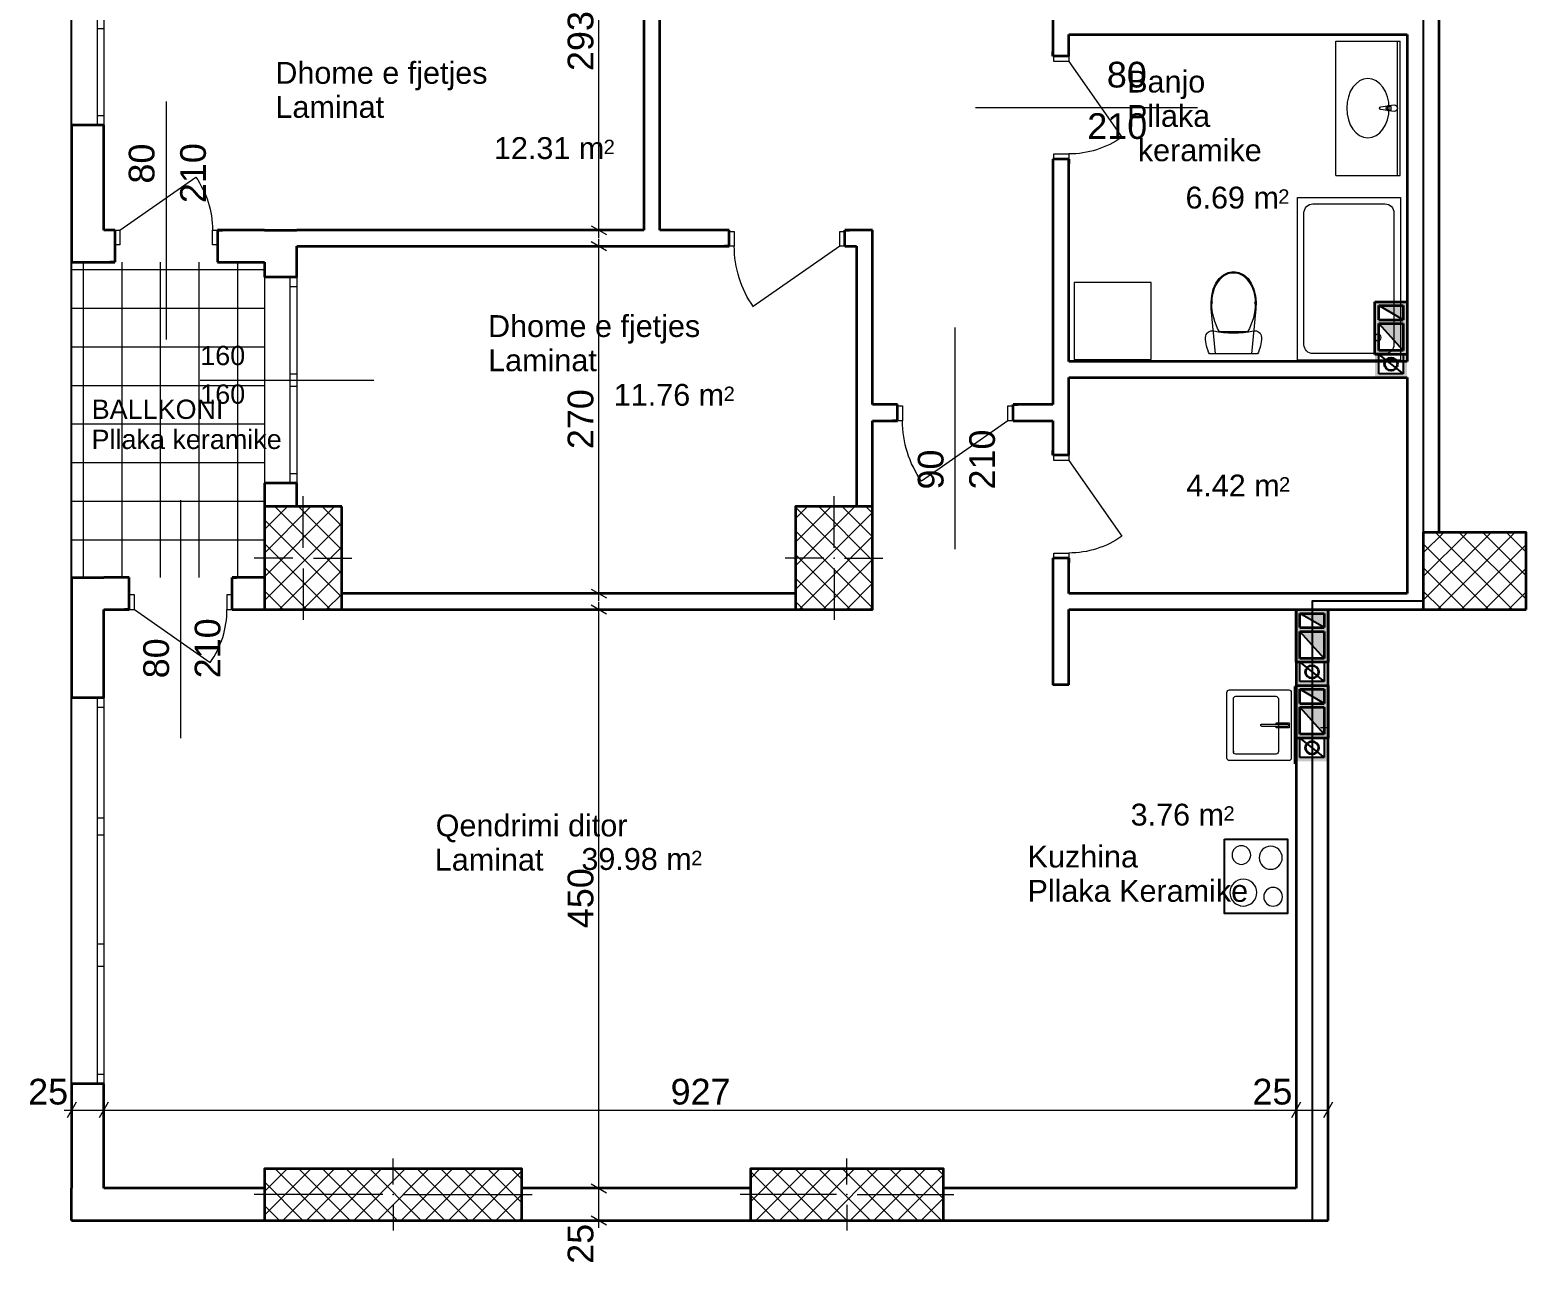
# Model space of a CAD drawing. Header units: centimetres. Extents: x 765 to 25620, y 224160 to 230516.
# Drawn here: x 7941 to 9104, y 224160 to 225118 of the extents above; entities that cross this region are included whole.
import ezdxf
from ezdxf.enums import TextEntityAlignment as Align

# ---------------------------------------------------------------- set-up
doc = ezdxf.new("R2010")
doc.units = ezdxf.units.CM
doc.header["$MEASUREMENT"] = 0
for name, color, linetype, lineweight, true_color in [('0_Pen_No__1#1_Pen_No__8', 7, 'Continuous', 35, 0xa80f02), ('0_Pen_No__8', 7, 'Continuous', 35, 0xa80f02), ('2D Drafting - General_Pen_No__8', 7, 'Continuous', 35, 0xa80f02), ('A-COLS_Pen_No__97#1_Pen_No__81', 7, 'Continuous', 20, 0x6a6a6a), ('Annotation - Text_Pen_No__8', 7, 'Continuous', 35, 0xa80f02), ('ARCHICAD Doors_Pen_No__23', 7, 'Continuous', 20, 0xff6600), ('ARCHICAD Doors_Pen_No__3', 7, 'Continuous', 18, 0xff6600), ('ARCHICAD Windows_Pen_No__23', 7, 'Continuous', 20, 0xff6600), ('ARCHICAD Windows_Pen_No__3', 7, 'Continuous', 18, 0xff6600), ('Interior - Furniture _Pen_No__81', 7, 'Continuous', 20, 0x6a6a6a)]:
    doc.layers.add(name, color=color, linetype=linetype, lineweight=lineweight, true_color=true_color)
for name, color, linetype, lineweight in [('0_Pen_No__101', 252, 'Continuous', 13), ('ARCHICAD Door Markers_Pen_No__1', 7, 'Continuous', 13), ('ARCHICAD Door Markers_Pen_No__7', 7, 'Continuous', 35), ('ARCHICAD Doors_Pen_No__27', 7, 'Continuous', 35), ('ARCHICAD Window Markers_Pen_No__1', 7, 'Continuous', 13), ('ARCHICAD Window Markers_Pen_No__7', 7, 'Continuous', 35), ('ARCHICAD Windows_Pen_No__27', 7, 'Continuous', 35), ('Structural - Bearing_Pen_No__20', 1, 'Continuous', 0), ('Structural - Bearing_Pen_No__21', 7, 'Continuous', 35), ('Structural - Bearing_Pen_No__27', 7, 'Continuous', 35)]:
    doc.layers.add(name, color=color, linetype=linetype, lineweight=lineweight)
for name, color, linetype in [('ARCHICAD Door Markers', 7, 'Continuous'), ('ARCHICAD Doors', 7, 'Continuous'), ('ARCHICAD Window Markers', 7, 'Continuous'), ('ARCHICAD Windows', 7, 'Continuous'), ('Dimensioning - General', 7, 'Continuous'), ('Structural - Bearing', 7, 'Continuous')]:
    doc.layers.add(name, color=color, linetype=linetype)
doc.styles.add('GENERATED_STYLE_1', font='arial.ttf')
pattern_1 = [(45, (6812.197, 205971.997), (-9.192388, 9.192388), []), (135, (6812.197, 205971.997), (9.192388, 9.192388), [])]

# ---------------------------------------------------------------- blocks, each defined once
blk = doc.blocks.new('Door 22_2')
at = {"layer": 'ARCHICAD Doors_Pen_No__23', "color": 30, "linetype": 'Continuous', "lineweight": 20, "true_color": 0xff6600}
for p, q in [((-410, 0), (-450, 0)), ((-450, 0), (-450, -115)), ((-410, -115), (-410, 0)), ((450, 0), (410, 0)), ((410, 0), (410, -115)), ((450, -115), (450, 0)), ((-450, -115), (-410, -115)), ((410, -115), (450, -115))]:
    blk.add_line(p, q, dxfattribs=at)
at = {"layer": 'ARCHICAD Doors_Pen_No__27', "color": 7, "linetype": 'Continuous', "lineweight": 35}
for p, q in [((-450, 0), (-487, 0)), ((-450, 0), (-487, 0)), ((-450, 0), (-450, -115)), ((-450, 0), (-450, -115)), ((450, 0), (450, -115)), ((450, 0), (450, -115)), ((450, 0), (487, 0)), ((450, 0), (487, 0)), ((-450, -115), (-450, -125)), ((-450, -115), (-450, -125)), ((450, -115), (450, -125)), ((450, -115), (450, -125)), ((-450, -125), (-487, -125)), ((-450, -125), (-487, -125)), ((450, -125), (487, -125)), ((450, -125), (487, -125))]:
    blk.add_line(p, q, dxfattribs=at)
at = {"layer": 'ARCHICAD Doors_Pen_No__3', "color": 30, "linetype": 'Continuous', "lineweight": 18, "true_color": 0xff6600}
blk.add_line((410, 0), (-262, 470), dxfattribs=at)
blk.add_arc((410, 0), 820, 145, 180, dxfattribs=at)
blk = doc.blocks.new('Door 22')
at = {"layer": 'ARCHICAD Doors_Pen_No__23', "color": 30, "linetype": 'Continuous', "lineweight": 20, "true_color": 0xff6600}
for p, q in [((-360, 0), (-400, 0)), ((-400, 0), (-400, -115)), ((-360, -115), (-360, 0)), ((400, 0), (360, 0)), ((360, 0), (360, -115)), ((400, -115), (400, 0)), ((-400, -115), (-360, -115)), ((360, -115), (400, -115))]:
    blk.add_line(p, q, dxfattribs=at)
at = {"layer": 'ARCHICAD Doors_Pen_No__27', "color": 7, "linetype": 'Continuous', "lineweight": 35}
for p, q in [((-400, 0), (-437, 0)), ((-400, 0), (-437, 0)), ((-400, 0), (-400, -115)), ((-400, 0), (-400, -115)), ((400, 0), (400, -115)), ((400, 0), (400, -115)), ((400, 0), (437, 0)), ((400, 0), (437, 0)), ((-400, -115), (-400, -125)), ((-400, -115), (-400, -125)), ((400, -115), (400, -125)), ((400, -115), (400, -125)), ((-400, -125), (-437, -125)), ((-400, -125), (-437, -125)), ((400, -125), (437, -125)), ((400, -125), (437, -125))]:
    blk.add_line(p, q, dxfattribs=at)
at = {"layer": 'ARCHICAD Doors_Pen_No__3', "color": 30, "linetype": 'Continuous', "lineweight": 18, "true_color": 0xff6600}
blk.add_line((360, 0), (-230, 413), dxfattribs=at)
blk.add_arc((360, 0), 720, 145, 180, dxfattribs=at)
blk = doc.blocks.new('D Marker 22_2')
at = {"layer": 'ARCHICAD Door Markers_Pen_No__1', "color": 7, "linetype": 'Continuous', "lineweight": 13}
blk.add_line((0, 1000), (0, -725), dxfattribs=at)
at = {"layer": 'ARCHICAD Door Markers_Pen_No__7', "color": 7, "lineweight": 35, "style": 'GENERATED_STYLE_1'}
for tag, p in [('AC_MarkerText_3', (-369, 665)), ('AC_MarkerText_2', (31, 665))]:
    blk.add_attdef(tag, text='', height=200, rotation=270, dxfattribs=at).set_placement(p, align=Align.BOTTOM_LEFT)
blk = doc.blocks.new('Triple Window 22')
at = {"layer": 'ARCHICAD Windows_Pen_No__23', "color": 30, "linetype": 'Continuous', "lineweight": 20, "true_color": 0xff6600}
for p, q in [((-1500, 0), (-1425, 0)), ((-1425, 0), (-1425, -50)), ((-568, -50), (-568, 0)), ((-568, 0), (-500, 0)), ((-500, 0), (-432, 0)), ((-432, 0), (-432, -50)), ((412.5, -50), (412.5, 0)), ((412.5, 0), (500, 0)), ((500, 0), (587.5, 0)), ((587.5, 0), (587.5, -50)), ((1425, -50), (1425, 0)), ((1425, 0), (1500, 0)), ((-1425, -50), (-1500, -50)), ((-500, -50), (-568, -50)), ((-432, -50), (-500, -50)), ((500, -50), (412.5, -50)), ((587.5, -50), (500, -50)), ((1500, -50), (1425, -50))]:
    blk.add_line(p, q, dxfattribs=at)
at = {"layer": 'ARCHICAD Windows_Pen_No__27', "color": 7, "linetype": 'Continuous', "lineweight": 35}
for p, q in [((-1500, 0), (-1500, -50)), ((-1500, 0), (-1500, -50)), ((1500, 0), (1500, -50)), ((1500, 0), (1500, -50)), ((-1500, -50), (-1500, -250)), ((1500, -50), (1500, -250))]:
    blk.add_line(p, q, dxfattribs=at)
at = {"layer": 'ARCHICAD Windows_Pen_No__3', "color": 30, "linetype": 'Continuous', "lineweight": 18, "true_color": 0xff6600}
for p, q in [((-1500, 0), (1500, 0)), ((-1425, 0), (-568, 0)), ((-432, 0), (412.5, 0)), ((587.5, 0), (1425, 0)), ((-568, -50), (-1425, -50)), ((412.5, -50), (-432, -50)), ((1425, -50), (587.5, -50)), ((-1500, -250), (1500, -250))]:
    blk.add_line(p, q, dxfattribs=at)
blk = doc.blocks.new('Double Sash Window 22_2')
at = {"layer": 'ARCHICAD Windows_Pen_No__23', "color": 30, "linetype": 'Continuous', "lineweight": 20, "true_color": 0xff6600}
for p, q in [((-800, 0), (-725, 0)), ((-725, 0), (-725, -50)), ((-50, -50), (-50, 0)), ((-50, 0), (0, 0)), ((0, 0), (50, 0)), ((50, 0), (50, -50)), ((725, -50), (725, 0)), ((725, 0), (800, 0)), ((-725, -50), (-800, -50)), ((0, -50), (-50, -50)), ((50, -50), (0, -50)), ((800, -50), (725, -50))]:
    blk.add_line(p, q, dxfattribs=at)
at = {"layer": 'ARCHICAD Windows_Pen_No__27', "color": 7, "linetype": 'Continuous', "lineweight": 35}
for p, q in [((-800, 0), (-800, -50)), ((-800, 0), (-800, -50)), ((800, 0), (800, -50)), ((800, 0), (800, -50)), ((-800, -50), (-800, -250)), ((800, -50), (800, -250))]:
    blk.add_line(p, q, dxfattribs=at)
at = {"layer": 'ARCHICAD Windows_Pen_No__3', "color": 30, "linetype": 'Continuous', "lineweight": 18, "true_color": 0xff6600}
for p, q in [((-800, 0), (800, 0)), ((-725, 0), (-50, 0)), ((50, 0), (725, 0)), ((-50, -50), (-725, -50)), ((725, -50), (50, -50)), ((-800, -250), (800, -250))]:
    blk.add_line(p, q, dxfattribs=at)
blk = doc.blocks.new('W Marker 22_2')
at = {"layer": 'ARCHICAD Window Markers_Pen_No__1', "color": 7, "linetype": 'Continuous', "lineweight": 13}
blk.add_line((0, 500), (0, -850), dxfattribs=at)
at = {"layer": 'ARCHICAD Window Markers_Pen_No__7', "color": 7, "lineweight": 35, "style": 'GENERATED_STYLE_1'}
for tag, p in [('AC_MarkerText_3', (276, 207)), ('iShowSillTo', (-24, 207))]:
    blk.add_attdef(tag, text='', height=150, rotation=90, dxfattribs=at).set_placement(p, align=Align.BOTTOM_LEFT)
blk = doc.blocks.new('Door 22_5')
at = {"layer": 'ARCHICAD Doors_Pen_No__23', "color": 30, "linetype": 'Continuous', "lineweight": 20, "true_color": 0xff6600}
for p, q in [((-360, 0), (-400, 0)), ((-400, 0), (-400, -115)), ((-360, -115), (-360, 0)), ((400, 0), (360, 0)), ((360, 0), (360, -115)), ((400, -115), (400, 0)), ((-400, -115), (-360, -115)), ((360, -115), (400, -115))]:
    blk.add_line(p, q, dxfattribs=at)
at = {"layer": 'ARCHICAD Doors_Pen_No__27', "color": 7, "linetype": 'Continuous', "lineweight": 35}
for p, q in [((-400, 0), (-437, 0)), ((-400, 0), (-437, 0)), ((-400, 0), (-400, -115)), ((-400, 0), (-400, -115)), ((400, 0), (400, -115)), ((400, 0), (400, -115)), ((400, 0), (437, 0)), ((400, 0), (437, 0)), ((-400, -115), (-400, -250)), ((-400, -115), (-400, -250)), ((400, -115), (400, -250)), ((400, -115), (400, -250)), ((-400, -250), (-437, -250)), ((-400, -250), (-437, -250)), ((400, -250), (437, -250)), ((400, -250), (437, -250))]:
    blk.add_line(p, q, dxfattribs=at)
at = {"layer": 'ARCHICAD Doors_Pen_No__3', "color": 30, "linetype": 'Continuous', "lineweight": 18, "true_color": 0xff6600}
blk.add_line((360, 0), (-230, 413), dxfattribs=at)
blk.add_arc((360, 0), 720, 145, 180, dxfattribs=at)
blk = doc.blocks.new('D Marker 22')
at = {"layer": 'ARCHICAD Door Markers_Pen_No__1', "color": 7, "linetype": 'Continuous', "lineweight": 13}
blk.add_line((0, -1250), (0, 600), dxfattribs=at)
at = {"layer": 'ARCHICAD Door Markers_Pen_No__7', "color": 7, "lineweight": 35, "style": 'GENERATED_STYLE_1'}
for tag, p in [('AC_MarkerText_3', (-369, -329)), ('A', (31, -329))]:
    blk.add_attdef(tag, text='', height=200, rotation=270, dxfattribs=at).set_placement(p, align=Align.BOTTOM_LEFT)
blk = doc.blocks.new('D Marker 22_4')
at = {"layer": 'ARCHICAD Door Markers_Pen_No__1', "color": 7, "linetype": 'Continuous', "lineweight": 13}
blk.add_line((0, 1000), (0, -850), dxfattribs=at)
at = {"layer": 'ARCHICAD Door Markers_Pen_No__7', "color": 7, "lineweight": 35, "style": 'GENERATED_STYLE_1'}
for tag, p in [('AC_MarkerText_3', (-369, 665)), ('A', (31, 665))]:
    blk.add_attdef(tag, text='', height=200, rotation=270, dxfattribs=at).set_placement(p, align=Align.BOTTOM_LEFT)

msp = doc.modelspace()

# ---------------------------------------------------------------- hatches: boundary and pattern name
at = {"layer": 'A-COLS_Pen_No__97#1_Pen_No__81', "linetype": 'Continuous', "lineweight": 20, "true_color": 0x6a6a6a}
h = msp.add_hatch(color=251, dxfattribs=at)
h.paths.add_polyline_path([(8986.5, 224907), (8986.5, 224866), (9011.5, 224866), (9011.5, 224907)])
h.paths.add_polyline_path([(8989.5, 224893), (8989.5, 224904), (9008.5, 224904), (9008.5, 224893)], flags=0)
h.paths.add_polyline_path([(8989.5, 224890), (9008.5, 224890), (9008.5, 224869), (8989.5, 224869)], flags=0)
for points in [[(9008.5, 224893), (9008.5, 224904), (8989.5, 224904)], [(8989.5, 224890), (9008.5, 224890), (9008.5, 224869)], [(8947.1, 224653.7), (8947.1, 224664.7), (8928.1, 224664.7)], [(8928.1, 224650.7), (8947.1, 224650.7), (8947.1, 224629.7)], [(8947.1, 224594.7), (8947.1, 224605.7), (8928.1, 224605.7)], [(8928.1, 224591.7), (8947.1, 224591.7), (8947.1, 224570.7)]]:
    msp.add_hatch(color=251, dxfattribs=at).paths.add_polyline_path(points)
h = msp.add_hatch(color=251, dxfattribs=at)
h.paths.add_polyline_path([(8986.5, 224869), (9011.5, 224869), (9011.5, 224848), (8986.5, 224848)])
h.paths.add_polyline_path([(8989.5, 224866), (8989.5, 224851), (9008.5, 224851), (9008.5, 224866)], flags=0)
h = msp.add_hatch(color=251, dxfattribs=at)
h.paths.add_polyline_path([(8925.1, 224667.7), (8925.1, 224626.7), (8950.1, 224626.7), (8950.1, 224667.7)])
h.paths.add_polyline_path([(8928.1, 224653.7), (8928.1, 224664.7), (8947.1, 224664.7), (8947.1, 224653.7)], flags=0)
h.paths.add_polyline_path([(8928.1, 224650.7), (8947.1, 224650.7), (8947.1, 224629.7), (8928.1, 224629.7)], flags=0)
h = msp.add_hatch(color=251, dxfattribs=at)
h.paths.add_polyline_path([(8925.1, 224629.7), (8950.1, 224629.7), (8950.1, 224608.7), (8925.1, 224608.7)])
h.paths.add_polyline_path([(8928.1, 224626.7), (8928.1, 224611.7), (8947.1, 224611.7), (8947.1, 224626.7)], flags=0)
h = msp.add_hatch(color=251, dxfattribs=at)
h.paths.add_polyline_path([(8925.1, 224608.7), (8925.1, 224567.7), (8950.1, 224567.7), (8950.1, 224608.7)])
h.paths.add_polyline_path([(8928.1, 224594.7), (8928.1, 224605.7), (8947.1, 224605.7), (8947.1, 224594.7)], flags=0)
h.paths.add_polyline_path([(8928.1, 224591.7), (8947.1, 224591.7), (8947.1, 224570.7), (8928.1, 224570.7)], flags=0)
h = msp.add_hatch(color=251, dxfattribs=at)
h.paths.add_polyline_path([(8925.1, 224570.7), (8950.1, 224570.7), (8950.1, 224549.7), (8925.1, 224549.7)])
h.paths.add_polyline_path([(8928.1, 224567.7), (8928.1, 224552.7), (8947.1, 224552.7), (8947.1, 224567.7)], flags=0)
at = {"layer": 'Structural - Bearing', "linetype": 'Continuous', "lineweight": 0, "true_color": 0x000000}
h = msp.add_hatch(dxfattribs=at)
h.set_pattern_fill('CONCRETE_BLOCK', color=18, scale=0.1, style=0, pattern_type=2)
h.set_pattern_definition(pattern_1)
h.paths.add_polyline_path([(8183, 224747.7), (8123, 224747.7), (8123, 224667.7), (8183, 224667.7)])
h = msp.add_hatch(dxfattribs=at)
h.set_pattern_fill('CONCRETE_BLOCK', color=18, scale=0.1, style=0, pattern_type=2)
h.set_pattern_definition(pattern_1)
h.paths.add_polyline_path([(8595.9, 224747.7), (8535.9, 224747.7), (8535.9, 224667.7), (8595.9, 224667.7)])
h = msp.add_hatch(dxfattribs=at)
h.set_pattern_fill('CONCRETE_BLOCK', color=18, scale=0.1, style=0, pattern_type=2)
h.set_pattern_definition(pattern_1)
h.paths.add_polyline_path([(9104, 224667.7), (9104, 224727.7), (9024, 224727.7), (9024, 224667.7)])
h = msp.add_hatch(dxfattribs=at)
h.set_pattern_fill('CONCRETE_BLOCK', color=18, scale=0.1, style=0, pattern_type=2)
h.set_pattern_definition(pattern_1)
h.paths.add_polyline_path([(8323, 224192.7), (8323, 224232.7), (8123, 224232.7), (8123, 224192.7)])
h = msp.add_hatch(dxfattribs=at)
h.set_pattern_fill('CONCRETE_BLOCK', color=18, scale=0.1, style=0, pattern_type=2)
h.set_pattern_definition(pattern_1)
h.paths.add_polyline_path([(8650.9, 224192.7), (8650.9, 224232.7), (8500.9, 224232.7), (8500.9, 224192.7)])

# ---------------------------------------------------------------- linework, layer by layer
at = {"color": 0}
for p, q in [((8989.5, 224904), (8989.5, 224893)), ((9008.5, 224893), (8989.5, 224904)), ((8989.5, 224893), (9008.5, 224893)), ((8989.5, 224890), (8989.5, 224869)), ((9008.5, 224869), (8989.5, 224890)), ((8989.5, 224869), (9008.5, 224869)), ((8989.5, 224866), (9008.5, 224866)), ((8989.5, 224851), (8989.5, 224866)), ((8989.5, 224866), (9008.5, 224851)), ((8989.5, 224851), (8989.5, 224866)), ((9008.5, 224866), (9008.5, 224851)), ((9008.5, 224851), (8989.5, 224851)), ((9008.5, 224851), (8989.5, 224851)), ((8928.1, 224664.7), (8928.1, 224653.7)), ((8947.1, 224653.7), (8928.1, 224664.7)), ((8928.1, 224653.7), (8947.1, 224653.7)), ((8928.1, 224650.7), (8928.1, 224629.7)), ((8947.1, 224629.7), (8928.1, 224650.7)), ((8928.1, 224629.7), (8947.1, 224629.7)), ((8928.1, 224626.7), (8947.1, 224626.7)), ((8928.1, 224611.7), (8928.1, 224626.7)), ((8928.1, 224626.7), (8947.1, 224611.7)), ((8928.1, 224611.7), (8928.1, 224626.7)), ((8947.1, 224626.7), (8947.1, 224611.7)), ((8947.1, 224611.7), (8928.1, 224611.7)), ((8947.1, 224611.7), (8928.1, 224611.7)), ((8928.1, 224605.7), (8928.1, 224594.7)), ((8947.1, 224594.7), (8928.1, 224605.7)), ((8928.1, 224594.7), (8947.1, 224594.7)), ((8928.1, 224591.7), (8928.1, 224570.7)), ((8947.1, 224570.7), (8928.1, 224591.7)), ((8928.1, 224570.7), (8947.1, 224570.7)), ((8928.1, 224567.7), (8947.1, 224567.7)), ((8928.1, 224552.7), (8928.1, 224567.7)), ((8928.1, 224567.7), (8947.1, 224552.7)), ((8928.1, 224552.7), (8928.1, 224567.7)), ((8947.1, 224567.7), (8947.1, 224552.7)), ((8947.1, 224552.7), (8928.1, 224552.7)), ((8947.1, 224552.7), (8928.1, 224552.7))]:
    msp.add_line(p, q, dxfattribs=at)
msp.add_lwpolyline([(7973, 224192.7), (7973, 225599.2), (7973, 225586.7), (8818.4, 225586.7), (8843.4, 225586.7), (8843.4, 225139.9), (9011.5, 225139.9), (9024, 225139.9), (9024, 224680.2), (9024, 224674.2), (8950.1, 224674.2), (8937.6, 224674.2), (8937.6, 224192.7), (7973, 224192.7)], dxfattribs=at)
msp.add_lwpolyline([(8869.4, 224489.2), (8918.4, 224489.2), (8918.4, 224431.2), (8869.4, 224431.2)], close=True, dxfattribs=at)
at = {"layer": '0_Pen_No__1#1_Pen_No__8', "color": 14, "linetype": 'Continuous', "lineweight": 35, "true_color": 0xa80f02}
for p, q in [((8986.5, 224866), (8986.5, 224907)), ((8986.5, 224907), (9011.5, 224907)), ((9011.5, 224907), (9011.5, 224866)), ((8989.5, 224904), (9008.5, 224904)), ((8989.5, 224893), (8989.5, 224904)), ((9008.5, 224904), (9008.5, 224893)), ((8989.5, 224893), (9008.5, 224893)), ((8989.5, 224890), (9008.5, 224890)), ((8989.5, 224869), (8989.5, 224890)), ((9008.5, 224890), (9008.5, 224869)), ((9011.5, 224866), (8986.5, 224866)), ((9008.5, 224869), (8989.5, 224869)), ((8925.1, 224626.7), (8925.1, 224667.7)), ((8925.1, 224667.7), (8950.1, 224667.7)), ((8928.1, 224664.7), (8947.1, 224664.7)), ((8928.1, 224653.7), (8928.1, 224664.7)), ((8947.1, 224664.7), (8947.1, 224653.7)), ((8950.1, 224667.7), (8950.1, 224626.7)), ((8928.1, 224653.7), (8947.1, 224653.7)), ((8928.1, 224650.7), (8947.1, 224650.7)), ((8928.1, 224629.7), (8928.1, 224650.7)), ((8947.1, 224650.7), (8947.1, 224629.7)), ((8947.1, 224629.7), (8928.1, 224629.7)), ((8950.1, 224626.7), (8925.1, 224626.7)), ((8925.1, 224567.7), (8925.1, 224608.7)), ((8925.1, 224608.7), (8950.1, 224608.7)), ((8928.1, 224605.7), (8947.1, 224605.7)), ((8928.1, 224594.7), (8928.1, 224605.7)), ((8947.1, 224605.7), (8947.1, 224594.7)), ((8950.1, 224608.7), (8950.1, 224567.7)), ((8928.1, 224594.7), (8947.1, 224594.7)), ((8928.1, 224591.7), (8947.1, 224591.7)), ((8928.1, 224570.7), (8928.1, 224591.7)), ((8947.1, 224591.7), (8947.1, 224570.7)), ((8947.1, 224570.7), (8928.1, 224570.7)), ((8950.1, 224567.7), (8925.1, 224567.7))]:
    msp.add_line(p, q, dxfattribs=at)
at = {"layer": '0_Pen_No__101', "color": 252, "linetype": 'Continuous', "lineweight": 13}
for p, q in [((7973, 224932), (8122.7, 224932)), ((7982.2, 224692.7), (7982.2, 224937.7)), ((8012.2, 224692.7), (8012.2, 224937.7)), ((8042.2, 224692.7), (8042.2, 224937.7)), ((8072.2, 224692.7), (8072.2, 224937.7)), ((8102.2, 224692.7), (8102.2, 224937.7)), ((7973, 224902), (8122.7, 224902)), ((7973, 224872), (8122.7, 224872)), ((7973, 224842), (8122.7, 224842)), ((7973, 224812), (8122.7, 224812)), ((7973, 224782), (8122.7, 224782)), ((7973, 224752), (8122.7, 224752)), ((7973, 224722), (8122.7, 224722))]:
    msp.add_line(p, q, dxfattribs=at)
at = {"layer": '2D Drafting - General_Pen_No__8', "color": 14, "linetype": 'Continuous', "lineweight": 35, "true_color": 0xa80f02}
for centre in [(8999, 224858.5), (8937.6, 224619.2), (8937.6, 224560.2)]:
    msp.add_circle(centre, 5, dxfattribs=at)
at = {"layer": 'Dimensioning - General', "color": 7, "linetype": 'Continuous', "lineweight": 13}
for p, q in [((8383, 224962.7), (8383, 225255.7)), ((8377, 224966.1), (8389, 224959.2)), ((8392, 224962.7), (8374, 224962.7)), ((8389, 224946.7), (8377, 224953.6)), ((8383, 224956.8), (8383, 224962.7)), ((8383, 224950.2), (8383, 224956)), ((8392, 224950.2), (8374, 224950.2)), ((8383, 224680.2), (8383, 224950.2)), ((8392, 224680.2), (8374, 224680.2)), ((8377, 224683.6), (8389, 224676.7)), ((8383, 224674.3), (8383, 224680.2)), ((8392, 224667.7), (8374, 224667.7)), ((8389, 224664.2), (8377, 224671.1)), ((8383, 224667.7), (8383, 224673.5)), ((8383, 224217.7), (8383, 224667.7)), ((8950.1, 224566.9), (8950.1, 224584.9)), ((8944.2, 224575.9), (8950.1, 224575.9)), ((7967.1, 224278.5), (7973, 224278.5)), ((7976.4, 224284.5), (7969.5, 224272.5)), ((7973, 224269.5), (7973, 224287.5)), ((7973, 224278.5), (7998, 224278.5)), ((8001.4, 224284.5), (7994.5, 224272.5)), ((8001.4, 224284.5), (7994.5, 224272.5)), ((7998, 224269.5), (7998, 224287.5)), ((7998, 224269.5), (7998, 224287.5)), ((7998, 224278.5), (8925.1, 224278.5)), ((8928.5, 224284.5), (8921.6, 224272.5)), ((8928.5, 224284.5), (8921.6, 224272.5)), ((8925.1, 224269.5), (8925.1, 224287.5)), ((8925.1, 224269.5), (8925.1, 224287.5)), ((8925.1, 224278.5), (8950.1, 224278.5)), ((8953.5, 224284.5), (8946.6, 224272.5)), ((8953.5, 224284.5), (8946.6, 224272.5)), ((8950.1, 224269.5), (8950.1, 224287.5)), ((8950.1, 224269.5), (8950.1, 224287.5)), ((8377, 224221.2), (8389, 224214.2)), ((8377, 224221.2), (8389, 224214.2)), ((8392, 224217.7), (8374, 224217.7)), ((8392, 224217.7), (8374, 224217.7)), ((8383, 224192.7), (8383, 224217.7)), ((8392, 224192.7), (8374, 224192.7)), ((8377, 224196.2), (8389, 224189.2)), ((8383, 224186.8), (8383, 224192.7))]:
    msp.add_line(p, q, dxfattribs=at)
at = {"layer": 'Interior - Furniture _Pen_No__81', "color": 251, "linetype": 'Continuous', "lineweight": 20, "true_color": 0x6a6a6a}
for p, q in [((8956, 225005.3), (8956, 225109.6)), ((8956, 225109.6), (9006, 225109.6)), ((9004, 225005.3), (9004, 225109.6)), ((9006, 225005.3), (9006, 225109.6)), ((8991, 225058.6), (8996.3, 225059.3)), ((8997.3, 225059.6), (9001.5, 225060)), ((8999, 225058.8), (8997.5, 225058.8)), ((8999, 225056.1), (8999, 225058.8)), ((8996.3, 225055.7), (8991, 225056.4)), ((9001.5, 225055), (8997.3, 225055.4)), ((8997.5, 225056.1), (8999, 225056.1)), ((8956, 225005.3), (9006, 225005.3)), ((8926.3, 224861.7), (8926.3, 224988.1)), ((8926.3, 224988.1), (9006.3, 224988.1)), ((9006.3, 224988.1), (9006.3, 224861.7)), ((8938.3, 224983.1), (8994.3, 224983.1)), ((8931.3, 224873.7), (8931.3, 224976.1)), ((9001.3, 224976.1), (9001.3, 224873.7)), ((8868.6, 224928), (8872.4, 224929.8)), ((8872.4, 224929.8), (8876.5, 224930.4)), ((8876.5, 224930.4), (8880.6, 224929.8)), ((8880.6, 224929.8), (8884.5, 224928)), ((8812.5, 224922), (8752.5, 224922)), ((8752.5, 224922), (8752.5, 224862)), ((8812.5, 224862), (8812.5, 224922)), ((8860.8, 224916.7), (8862.7, 224921.4)), ((8862.7, 224921.4), (8865.3, 224925.1)), ((8865.3, 224925.1), (8868.6, 224928)), ((8876.5, 224929.5), (8876.5, 224929.5)), ((8884.5, 224928), (8887.8, 224925.1)), ((8884.6, 224926.9), (8884.6, 224926.9)), ((8887.8, 224925.1), (8890.3, 224921.4)), ((8890.3, 224921.4), (8892.2, 224916.7)), ((8859, 224906.6), (8859.6, 224911.7)), ((8859.2, 224901.4), (8859, 224906.6)), ((8859.6, 224911.7), (8860.8, 224916.7)), ((8892.2, 224916.7), (8893.5, 224911.7)), ((8893.5, 224911.7), (8894, 224906.6)), ((8894, 224906.6), (8893.9, 224901.4)), ((8862.4, 224866.4), (8859.2, 224901.4)), ((8893.9, 224901.4), (8890.6, 224866.4)), ((8855.9, 224882.5), (8856.7, 224883.3)), ((8856.7, 224883.3), (8857.7, 224883.9)), ((8857.7, 224883.9), (8858.8, 224884.4)), ((8858.8, 224884.4), (8859.9, 224884.5)), ((8859.9, 224884.5), (8861.1, 224884.4)), ((8861.1, 224884.4), (8864.9, 224883.7)), ((8864.9, 224883.7), (8868.8, 224883.2)), ((8876.5, 224883.7), (8865.6, 224883.7)), ((8868.8, 224883.2), (8872.6, 224882.9)), ((8887.4, 224883.7), (8876.5, 224883.7)), ((8880.4, 224882.9), (8884.3, 224883.2)), ((8884.3, 224883.2), (8888.1, 224883.7)), ((8888.1, 224883.7), (8892, 224884.4)), ((8892, 224884.4), (8893.1, 224884.5)), ((8893.1, 224884.5), (8894.3, 224884.4)), ((8894.3, 224884.4), (8895.4, 224883.9)), ((8895.4, 224883.9), (8896.3, 224883.3)), ((8896.3, 224883.3), (8897.2, 224882.5)), ((8854.8, 224879.3), (8854.9, 224880.4)), ((8854.8, 224877.6), (8854.8, 224879.3)), ((8855, 224875.9), (8854.8, 224877.6)), ((8854.9, 224880.4), (8855.3, 224881.5)), ((8855.2, 224874.3), (8855, 224875.9)), ((8855.6, 224872.6), (8855.2, 224874.3)), ((8855.3, 224881.5), (8855.9, 224882.5)), ((8856, 224871), (8855.6, 224872.6)), ((8872.6, 224882.9), (8876.5, 224882.8)), ((8876.5, 224882.8), (8880.4, 224882.9)), ((8897.5, 224872.6), (8897.1, 224871)), ((8897.2, 224882.5), (8897.8, 224881.5)), ((8897.8, 224874.3), (8897.5, 224872.6)), ((8897.8, 224881.5), (8898.1, 224880.4)), ((8898.1, 224875.9), (8897.8, 224874.3)), ((8898.1, 224880.4), (8898.3, 224879.3)), ((8898.2, 224877.6), (8898.1, 224875.9)), ((8898.3, 224879.3), (8898.2, 224877.6)), ((8752.5, 224862), (8812.5, 224862)), ((8856.5, 224869.5), (8856, 224871)), ((8857.1, 224867.9), (8856.5, 224869.5)), ((8857.8, 224866.4), (8857.1, 224867.9)), ((8895.2, 224866.4), (8857.8, 224866.4)), ((8890.6, 224866.4), (8862.4, 224866.4)), ((8895.9, 224867.9), (8895.2, 224866.4)), ((8896.5, 224869.5), (8895.9, 224867.9)), ((8897.1, 224871), (8896.5, 224869.5)), ((9006.3, 224861.7), (8926.3, 224861.7)), ((8994.3, 224866.7), (8938.3, 224866.7)), ((8812.4, 224667.7), (8752.4, 224667.7)), ((8923.9, 224667.7), (8812.4, 224667.7)), ((8873.4, 224605.2), (8919.4, 224605.2)), ((8923.9, 224547.7), (8923.9, 224607.7)), ((8871.4, 224552.2), (8871.4, 224603.2)), ((8876.4, 224557.2), (8876.4, 224598.2)), ((8878.4, 224600.2), (8909.4, 224600.2)), ((8911.4, 224598.2), (8911.4, 224557.2)), ((8921.4, 224603.2), (8921.4, 224552.2)), ((8898.6, 224578.6), (8918.4, 224578.6)), ((8918.4, 224576.8), (8898.6, 224576.8)), ((8909.7, 224579.6), (8913.2, 224579.6)), ((8909.7, 224578.6), (8909.7, 224579.6)), ((8913.2, 224578.6), (8909.7, 224578.6)), ((8909.7, 224575.7), (8909.7, 224576.8)), ((8909.7, 224576.8), (8913.2, 224576.8)), ((8913.2, 224575.7), (8909.7, 224575.7)), ((8913.2, 224579.6), (8913.2, 224578.6)), ((8913.2, 224576.8), (8913.2, 224575.7)), ((8913.3, 224578.6), (8913.3, 224579.7)), ((8913.3, 224579.7), (8919.8, 224579.7)), ((8918.4, 224578.6), (8913.3, 224578.6)), ((8913.3, 224575.7), (8913.3, 224576.8)), ((8913.3, 224576.8), (8918.4, 224576.8)), ((8919.8, 224575.7), (8913.3, 224575.7)), ((8919.8, 224579.7), (8919.8, 224575.7)), ((8919.4, 224550.2), (8873.4, 224550.2)), ((8909.4, 224555.2), (8878.4, 224555.2))]:
    msp.add_line(p, q, dxfattribs=at)
at = {"layer": 'Interior - Furniture _Pen_No__81', "color": 251, "linetype": 'Continuous', "lineweight": 20, "true_color": 0x6a6a6a, "extrusion": (0, 0, -1)}
msp.add_ellipse((8981, 225057.5), major_axis=(0, 23), ratio=0.717391, dxfattribs=at)
for centre, major_axis, ratio, start_param, end_param in [((8991.1, 225057.5), (0.791, 0.791), 1, 2.480792, 5.373189), ((8997.4, 225057.5), (-1.49, 1.49), 1, 4.498953, 6.496621), ((8997.5, 225057.5), (-0.962, 0.962), 1, 3.926991, 7.068583), ((8997.4, 225057.5), (1.49, 1.49), 1, -1.35736, -0.875625), ((9001.5, 225057.5), (1.77, 1.77), 1, -0.785398, 2.356194), ((8997.4, 225057.5), (-1.49, 1.49), 1, 4.017217, 4.498953), ((8938.3, 224976.1), (4.95, 4.95), 1, 3.926991, 5.497787), ((8994.3, 224976.1), (-4.95, 4.95), 1, 0.785398, 2.356194), ((8885.5, 224907.6), (0, 25.7), 0.999377, 4.656658, 5.557246), ((8876.6, 224915.7), (0, 13.9), 0.999377, -0.632505, -0.005861), ((8876.4, 224915.7), (0, 13.9), 0.999377, 0.005861, 0.632505), ((8867.6, 224907.6), (0, 25.7), 0.999377, 0.725939, 1.626528), ((8902.3, 224905.2), (0, 42.6), 0.999377, 4.182984, 4.736005), ((8850.7, 224905.2), (0, 42.6), 0.999377, 1.547181, 2.100201), ((8938.3, 224873.7), (-4.95, 4.95), 1, 3.926991, 5.497787), ((8988.8, 224879.2), (1.77, 1.77), 1, -0.785398, 5.497787), ((8994.3, 224873.7), (4.95, 4.95), 1, 0.785398, 2.356194), ((8873.4, 224603.2), (1.41, 1.41), 1, 3.926991, 5.497787), ((8919.4, 224603.2), (-1.41, 1.41), 1, 0.785398, 2.356194), ((8878.4, 224598.2), (1.41, 1.41), 1, 3.926991, 5.497787), ((8909.4, 224598.2), (-1.41, 1.41), 1, 0.785398, 2.356194), ((8898.6, 224577.7), (0.636, 0.636), 1, 2.358764, 5.500357), ((8918.4, 224577.7), (0.636, 0.636), 1, -0.785398, 2.356194), ((8918.4, 224577.7), (0.636, 0.636), 1, -0.785398, 2.356194), ((8873.4, 224552.2), (-1.41, 1.41), 1, 3.926991, 5.497787), ((8878.4, 224557.2), (-1.41, 1.41), 1, 3.926991, 5.497787), ((8909.4, 224557.2), (1.41, 1.41), 1, 0.785398, 2.356194), ((8919.4, 224552.2), (1.41, 1.41), 1, 0.785398, 2.356194), ((8882.6, 224476.8), (5.13, 5.13), 1, -0.785398, 5.497787), ((8905.4, 224474.7), (6.36, 6.36), 1, -0.785398, 5.497787), ((8884.1, 224447.6), (7.42, 7.42), 1, -0.785398, 5.497787), ((8907.3, 224444.3), (-5.13, 5.13), 1, 0.785398, 7.068583)]:
    msp.add_ellipse(centre, major_axis=major_axis, ratio=ratio, start_param=start_param, end_param=end_param, dxfattribs=at)
at = {"layer": 'Interior - Furniture _Pen_No__81', "color": 251, "linetype": 'Continuous', "lineweight": 20, "true_color": 0x6a6a6a}
for p in [(8868.4, 224926.9), (8859.8, 224906.2), (8893.2, 224906.2), (8887.4, 224883.7), (8876.4, 224557.2)]:
    msp.add_point(p, dxfattribs=at)
at = {"layer": 'Structural - Bearing_Pen_No__20', "color": 1, "linetype": 'Continuous', "lineweight": 0}
for p, q in [((8153, 224715.7), (8153, 224755.7)), ((8565.9, 224715.7), (8565.9, 224755.7)), ((8145, 224707.7), (8115, 224707.7)), ((8153, 224699.7), (8153, 224659.7)), ((8161, 224707.7), (8191, 224707.7)), ((8557.9, 224707.7), (8527.9, 224707.7)), ((8565.9, 224699.7), (8565.9, 224659.7)), ((8573.9, 224707.7), (8603.9, 224707.7)), ((8223, 224220.7), (8223, 224240.7)), ((8575.9, 224220.7), (8575.9, 224240.7)), ((8215, 224212.7), (8115, 224212.7)), ((8231, 224212.7), (8331, 224212.7)), ((8567.9, 224212.7), (8492.9, 224212.7)), ((8583.9, 224212.7), (8658.9, 224212.7)), ((8223, 224204.7), (8223, 224184.7)), ((8575.9, 224204.7), (8575.9, 224184.7))]:
    msp.add_line(p, q, dxfattribs=at)
for p in [(8153, 224707.7), (8565.9, 224707.7), (8223, 224212.7), (8575.9, 224212.7)]:
    msp.add_point(p, dxfattribs=at)
at = {"layer": 'Structural - Bearing_Pen_No__21', "color": 7, "linetype": 'Continuous', "lineweight": 35, "flags": 128}
for points in [[(8183, 224747.7), (8123, 224747.7), (8123, 224667.7), (8183, 224667.7)], [(8595.9, 224747.7), (8535.9, 224747.7), (8535.9, 224667.7), (8595.9, 224667.7)], [(9104, 224667.7), (9104, 224727.7), (9024, 224727.7), (9024, 224667.7)], [(8323, 224192.7), (8323, 224232.7), (8123, 224232.7), (8123, 224192.7)], [(8650.9, 224192.7), (8650.9, 224232.7), (8500.9, 224232.7), (8500.9, 224192.7)]]:
    msp.add_lwpolyline(points, close=True, dxfattribs=at)
at = {"layer": 'Structural - Bearing_Pen_No__27', "color": 7, "linetype": 'Continuous', "lineweight": 35}
for p, q in [((8735.9, 225097.9), (8735.9, 225101.6)), ((8736.9, 225097.9), (8735.9, 225097.9)), ((8748.4, 225097.9), (8736.9, 225097.9)), ((8748.4, 225097.9), (8748.4, 225101.6)), ((7993, 225044.2), (7973, 225044.2)), ((7998, 225044.2), (7993, 225044.2)), ((8735.9, 225017.9), (8735.9, 225014.2)), ((8736.9, 225017.9), (8735.9, 225017.9)), ((8748.4, 225017.9), (8736.9, 225017.9)), ((8748.4, 225017.9), (8748.4, 225014.2)), ((8006.5, 224962.7), (8002.8, 224962.7)), ((8006.5, 224962.7), (8006.5, 224951.2)), ((8086.5, 224962.7), (8090.2, 224962.7)), ((8086.5, 224962.7), (8086.5, 224951.2)), ((8484.3, 224962.7), (8480.6, 224962.7)), ((8484.3, 224961.7), (8484.3, 224962.7)), ((8484.3, 224950.2), (8484.3, 224961.7)), ((8574.3, 224962.7), (8578, 224962.7)), ((8574.3, 224961.7), (8574.3, 224962.7)), ((8574.3, 224950.2), (8574.3, 224961.7)), ((8006.5, 224951.2), (8006.5, 224937.7)), ((8086.5, 224951.2), (8086.5, 224937.7)), ((8484.3, 224950.2), (8480.6, 224950.2)), ((8574.3, 224950.2), (8578, 224950.2)), ((8006.5, 224937.7), (8002.8, 224937.7)), ((8086.5, 224937.7), (8090.2, 224937.7)), ((8143, 224926), (8123, 224926)), ((8148, 224926), (8143, 224926)), ((8615.1, 224827), (8611.4, 224827)), ((8615.1, 224826), (8615.1, 224827)), ((8615.1, 224814.5), (8615.1, 224826)), ((8705.1, 224827), (8708.8, 224827)), ((8705.1, 224826), (8705.1, 224827)), ((8705.1, 224814.5), (8705.1, 224826)), ((8615.1, 224814.5), (8611.4, 224814.5)), ((8705.1, 224814.5), (8708.8, 224814.5)), ((8735.9, 224787.6), (8735.9, 224791.3)), ((8748.4, 224787.6), (8748.4, 224791.3)), ((8736.9, 224787.6), (8735.9, 224787.6)), ((8748.4, 224787.6), (8736.9, 224787.6)), ((8143, 224766), (8123, 224766)), ((8148, 224766), (8143, 224766)), ((8735.9, 224707.6), (8735.9, 224703.9)), ((8736.9, 224707.6), (8735.9, 224707.6)), ((8748.4, 224707.6), (8736.9, 224707.6)), ((8748.4, 224707.6), (8748.4, 224703.9)), ((8017.8, 224692.7), (8014.1, 224692.7)), ((8017.8, 224679.2), (8017.8, 224692.7)), ((8097.8, 224692.7), (8101.5, 224692.7)), ((8097.8, 224679.2), (8097.8, 224692.7)), ((8017.8, 224667.7), (8017.8, 224679.2)), ((8097.8, 224667.7), (8097.8, 224679.2)), ((8017.8, 224667.7), (8014.1, 224667.7)), ((8097.8, 224667.7), (8101.5, 224667.7)), ((7993, 224598.9), (7973, 224598.9)), ((7998, 224598.9), (7993, 224598.9)), ((7993, 224298.9), (7973, 224298.9)), ((7998, 224298.9), (7993, 224298.9))]:
    msp.add_line(p, q, dxfattribs=at)
at = {"layer": 'Structural - Bearing_Pen_No__27', "color": 7, "linetype": 'Continuous', "lineweight": 35, "flags": 128}
for points in [[(8418, 225151.6), (8418, 224962.7)], [(8430.5, 224962.7), (8430.5, 225151.6)], [(9036.5, 224727.7), (9036.5, 225139.9)], [(8735.9, 225127.4), (8735.9, 225097.9)], [(8748.4, 225097.9), (8748.4, 225114.9)], [(8748.4, 225114.9), (8818.4, 225114.9)], [(8818.4, 225114.9), (9011.5, 225114.9)], [(9011.5, 225114.9), (9011.5, 224860.5)], [(7973, 225044.2), (7973, 224937.7)], [(7998, 224962.7), (7998, 225044.2)], [(8735.9, 225017.9), (8735.9, 224827)], [(8748.4, 224860.5), (8748.4, 225017.9)], [(8006.5, 224962.7), (7998, 224962.7)], [(8123, 224962.7), (8086.5, 224962.7)], [(8123, 224962.7), (8148, 224962.7)], [(8418, 224962.7), (8148, 224962.7)], [(8484.3, 224962.7), (8430.5, 224962.7)], [(8583.4, 224962.7), (8574.3, 224962.7)], [(8595.9, 224962.7), (8583.4, 224962.7)], [(8595.9, 224827), (8595.9, 224962.7)], [(8148, 224950.2), (8484.3, 224950.2)], [(8148, 224926), (8148, 224950.2)], [(8574.3, 224950.2), (8583.4, 224950.2)], [(8583.4, 224950.2), (8583.4, 224747.7)], [(7973, 224937.7), (7998, 224937.7)], [(7998, 224937.7), (8006.5, 224937.7)], [(8086.5, 224937.7), (8123, 224937.7)], [(8123, 224937.7), (8123, 224926)], [(9011.5, 224860.5), (8748.4, 224860.5)], [(8748.4, 224787.6), (8748.4, 224848)], [(8748.4, 224848), (9011.5, 224848)], [(9011.5, 224848), (9011.5, 224680.2)], [(8615.1, 224827), (8595.9, 224827)], [(8735.9, 224827), (8705.1, 224827)], [(8595.9, 224814.5), (8615.1, 224814.5)], [(8595.9, 224747.7), (8595.9, 224814.5)], [(8705.1, 224814.5), (8735.9, 224814.5)], [(8735.9, 224814.5), (8735.9, 224787.6)], [(8123, 224766), (8123, 224747.7)], [(8148, 224747.7), (8148, 224766)], [(8735.9, 224707.6), (8735.9, 224609)], [(8748.4, 224680.2), (8748.4, 224707.6)], [(7973, 224692.7), (7973, 224598.9)], [(7973, 224692.7), (7998, 224692.7)], [(8017.8, 224692.7), (7998, 224692.7)], [(8123, 224692.7), (8097.8, 224692.7)], [(8535.9, 224680.2), (8183, 224680.2)], [(8925.1, 224680.2), (8748.4, 224680.2)], [(8950.1, 224680.2), (8925.1, 224680.2)], [(9011.5, 224680.2), (8950.1, 224680.2)], [(7998, 224598.9), (7998, 224667.7)], [(7998, 224667.7), (8017.8, 224667.7)], [(8097.8, 224667.7), (8123, 224667.7)], [(8183, 224667.7), (8535.9, 224667.7)], [(8748.4, 224667.7), (8925.1, 224667.7)], [(8748.4, 224609), (8748.4, 224667.7)], [(8925.1, 224667.7), (8925.1, 224217.7)], [(8950.1, 224192.7), (8950.1, 224667.7)], [(8950.1, 224667.7), (9024, 224667.7)], [(8748.4, 224609), (8735.9, 224609)], [(7973, 224298.9), (7973, 224217.7)], [(7998, 224217.7), (7998, 224298.9)], [(7973, 224192.7), (7973, 224217.7)], [(8123, 224217.7), (7998, 224217.7)], [(8500.9, 224217.7), (8323, 224217.7)], [(8925.1, 224217.7), (8650.9, 224217.7)], [(7973, 224192.7), (8950.1, 224192.7)]]:
    msp.add_lwpolyline(points, dxfattribs=at)

# ---------------------------------------------------------------- block references
at = {"layer": 'ARCHICAD Door Markers', "color": 7, "lineweight": 13}
ref = msp.add_blockref('D Marker 22_2', (8748.4, 225057.9), dxfattribs=dict(at, xscale=0.1, yscale=0.1, zscale=0.1, rotation=270))
ref.add_attrib('AC_MarkerText_2', '80', dxfattribs={"layer": 'ARCHICAD Door Markers_Pen_No__7', "color": 7, "lineweight": 35, "height": 20, "style": 'GENERATED_STYLE_1'}).set_placement((8778, 225067.6), align=Align.BOTTOM_LEFT)
ref.add_attrib('AC_MarkerText_3', '210', dxfattribs={"layer": 'ARCHICAD Door Markers_Pen_No__7', "color": 7, "lineweight": 35, "height": 20, "style": 'GENERATED_STYLE_1'}).set_placement((8762.8, 225027.6), align=Align.BOTTOM_LEFT)
ref = msp.add_blockref('D Marker 22', (8046.5, 224937.7), dxfattribs=dict(at, xscale=0.1, yscale=0.1, zscale=0.1, rotation=180))
ref.add_attrib('AC_MarkerText_2', '80', dxfattribs={"layer": 'ARCHICAD Door Markers_Pen_No__7', "color": 7, "lineweight": 35, "height": 20, "rotation": 90, "style": 'GENERATED_STYLE_1'}).set_placement((8043.4, 224998.9), align=Align.BOTTOM_LEFT)
ref.add_attrib('AC_MarkerText_3', '210', dxfattribs={"layer": 'ARCHICAD Door Markers_Pen_No__7', "color": 7, "lineweight": 35, "height": 20, "rotation": 90, "style": 'GENERATED_STYLE_1'}).set_placement((8083.4, 224983.7), align=Align.BOTTOM_LEFT)
ref = msp.add_blockref('D Marker 22_2', (8660.1, 224814.5), dxfattribs=dict(at, xscale=0.1, yscale=0.1, zscale=0.1, rotation=180))
ref.add_attrib('AC_MarkerText_2', '90', dxfattribs={"layer": 'ARCHICAD Door Markers_Pen_No__7', "color": 7, "lineweight": 35, "height": 20, "rotation": 90, "style": 'GENERATED_STYLE_1'}).set_placement((8657, 224761), align=Align.BOTTOM_LEFT)
ref.add_attrib('AC_MarkerText_3', '210', dxfattribs={"layer": 'ARCHICAD Door Markers_Pen_No__7', "color": 7, "lineweight": 35, "height": 20, "rotation": 90, "style": 'GENERATED_STYLE_1'}).set_placement((8697, 224761), align=Align.BOTTOM_LEFT)
ref = msp.add_blockref('D Marker 22_4', (8057.8, 224667.7), dxfattribs=dict(at, xscale=0.1, yscale=0.1, zscale=0.1, rotation=180))
ref.add_attrib('AC_MarkerText_2', '80', dxfattribs={"layer": 'ARCHICAD Door Markers_Pen_No__7', "color": 7, "lineweight": 35, "height": 20, "rotation": 90, "style": 'GENERATED_STYLE_1'}).set_placement((8054.7, 224614.2), align=Align.BOTTOM_LEFT)
ref.add_attrib('AC_MarkerText_3', '210', dxfattribs={"layer": 'ARCHICAD Door Markers_Pen_No__7', "color": 7, "lineweight": 35, "height": 20, "rotation": 90, "style": 'GENERATED_STYLE_1'}).set_placement((8094.7, 224614.2), align=Align.BOTTOM_LEFT)
at = {"layer": 'ARCHICAD Doors', "color": 7, "linetype": 'Continuous', "lineweight": 13, "yscale": 0.1, "zscale": 100}
for name, p, xscale, rotation in [('Door 22', (8748.4, 225057.9), -0.1, 270), ('Door 22_2', (8529.3, 224950.2), -0.1, 180), ('Door 22_2', (8660.1, 224814.5), -0.1, 180), ('Door 22', (8748.4, 224747.6), -0.1, 270), ('Door 22_5', (8057.8, 224667.7), 0.1, 180)]:
    msp.add_blockref(name, p, dxfattribs=dict(at, xscale=xscale, rotation=rotation))
at = {"layer": 'ARCHICAD Doors', "color": 7, "linetype": 'Continuous', "lineweight": 13, "xscale": -0.1, "yscale": 0.1, "zscale": 100}
msp.add_blockref('Door 22_5', (8046.5, 224962.7), dxfattribs=at)
at = {"layer": 'ARCHICAD Window Markers', "color": 7, "lineweight": 13}
ref = msp.add_blockref('W Marker 22_2', (8123, 224846), dxfattribs=dict(at, xscale=0.1, yscale=0.1, zscale=0.1, rotation=90))
ref.add_attrib('AC_MarkerText_2', '160', dxfattribs={"layer": 'ARCHICAD Window Markers_Pen_No__7', "color": 7, "lineweight": 35, "height": 15, "style": 'GENERATED_STYLE_1'}).set_placement((8073, 224823.2), align=Align.BOTTOM_LEFT)
ref.add_attrib('AC_MarkerText_2_1', '160', dxfattribs={"layer": 'ARCHICAD Window Markers_Pen_No__7', "color": 7, "lineweight": 35, "height": 15, "style": 'GENERATED_STYLE_1'}).set_placement((8073, 224853.2), align=Align.BOTTOM_LEFT)
at = {"layer": 'ARCHICAD Windows', "color": 21, "linetype": 'Continuous', "lineweight": 18, "true_color": 0xff9955, "xscale": 0.1, "yscale": 0.1, "zscale": 100, "rotation": 270}
for name, p in [('Double Sash Window 22_2', (7998, 225124.2)), ('Double Sash Window 22_2', (8148, 224846)), ('Triple Window 22', (7998, 224448.9))]:
    msp.add_blockref(name, p, dxfattribs=at)

# ---------------------------------------------------------------- texts
at = {"layer": '0_Pen_No__8', "color": 14, "true_color": 0xa80f02, "style": 'GENERATED_STYLE_1'}
for s, height, p in [('12.31 m', 17, (8301.4, 225018)), ('2', 11.2, (8386.7, 225021.8)), ('6.69 m', 17, (8839.2, 224979.5)), ('2', 11.2, (8911.3, 224983.2)), ('11.76 m', 17, (8394.6, 224826.1)), ('2', 11.2, (8480, 224829.8)), ('4.42 m', 17, (8839.8, 224755.6)), ('2', 11.2, (8911.9, 224759.4)), ('3.76 m', 17, (8796.5, 224499.7)), ('2', 11.2, (8868.7, 224503.5)), ('39.98 m', 17, (8369.4, 224465.2)), ('2', 11.2, (8454.8, 224468.9))]:
    msp.add_text(s, height=height, dxfattribs=at).set_placement(p)
at = {"layer": 'Annotation - Text_Pen_No__8', "color": 14, "true_color": 0xa80f02, "style": 'GENERATED_STYLE_1'}
for s, height, p in [('Dhome e fjetjes', 17, (8131.4, 225076.5)), ('Banjo', 17, (8793.8, 225069.7)), ('Laminat', 17, (8131.5, 225050)), ('Pllaka', 17, (8793.7, 225043)), (' keramike', 17, (8795.5, 225016.3)), ('Dhome e fjetjes', 17, (8296.8, 224879.6)), ('Laminat', 17, (8296.9, 224853)), ('BALLKONI', 15, (7988.6, 224815.9)), ('Pllaka keramike', 15, (7988.5, 224792.5)), ('Qendrimi ditor', 17, (8256.1, 224491.3)), ('Laminat', 17, (8255.4, 224464.7)), ('Kuzhina', 17, (8716.4, 224467.1)), ('Pllaka Keramike', 17, (8716.3, 224440.4))]:
    msp.add_text(s, height=height, dxfattribs=at).set_placement(p)
at = {"layer": 'Dimensioning - General', "color": 7, "lineweight": 13, "char_height": 20, "attachment_point": 7, "rotation": 90, "style": 'GENERATED_STYLE_1'}
for s, insert in [('\\A1;293', (8379, 225086.4)), ('\\A1;270', (8379, 224792.4)), ('\\A1;450', (8379, 224419.9)), ('\\A1;25', (8379, 224158.9))]:
    msp.add_mtext(s, dxfattribs=dict(at, insert=insert))
at = {"layer": 'Dimensioning - General', "color": 7, "lineweight": 13, "char_height": 20, "attachment_point": 7, "style": 'GENERATED_STYLE_1'}
for s, insert in [('\\A1;25', (7939.2, 224282.5)), ('\\A1;927', (8438.8, 224282.5)), ('\\A1;25', (8891.2, 224282.5))]:
    msp.add_mtext(s, dxfattribs=dict(at, insert=insert))

doc.saveas('drawing.dxf')
